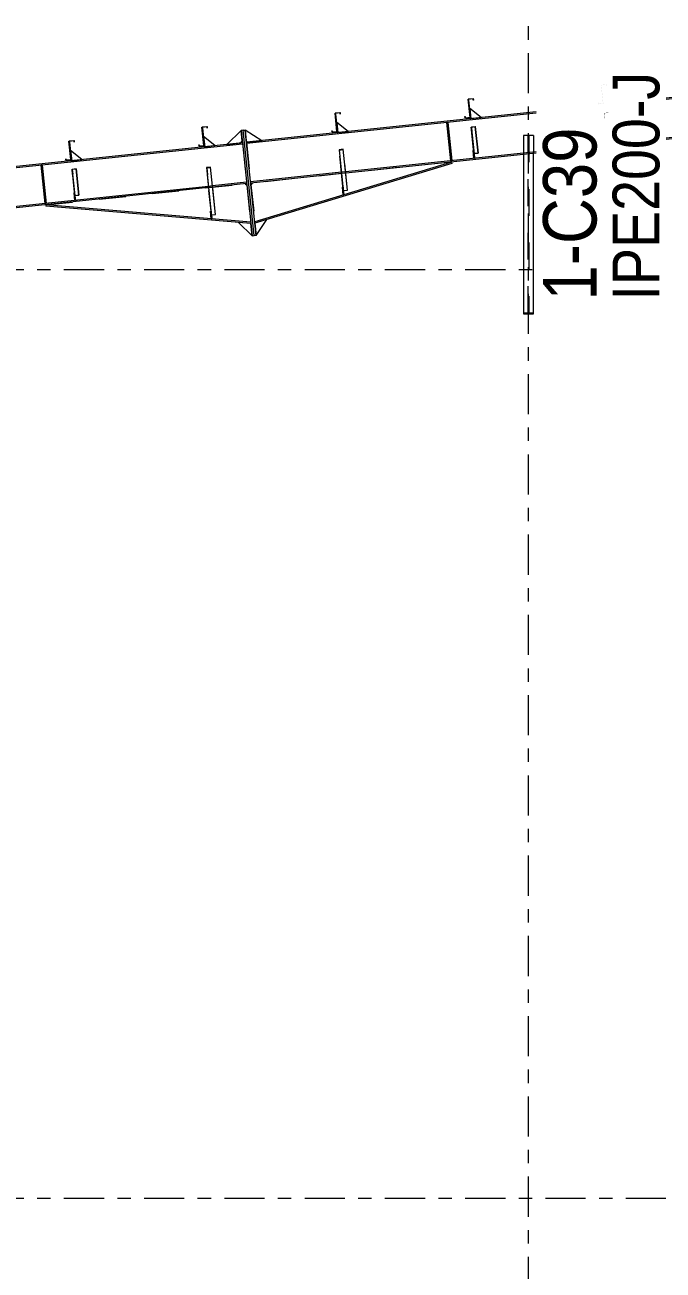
# Model space of a CAD drawing. Header units: millimetres. Extents: x -54 to 768, y -377 to 197.
# Drawn here: x 89.1 to 136.8, y 10 to 103.1 of the extents above; entities that cross this region are included whole.
import ezdxf

# ---------------------------------------------------------------- set-up
doc = ezdxf.new("R2010")
doc.units = ezdxf.units.MM
for name, pattern in [('XKITLINE00', [0]), ('XKITLINE02', [4, 2, -2]), ('XKITLINE03', [6, 3, -1, 1, -1])]:
    doc.linetypes.add(name, pattern=pattern)
for name, color, linetype, lineweight in [('Part', 2, 'Continuous', 0), ('PartMark', 7, 'Continuous', 0), ('S-grid', 1, 'Continuous', 0)]:
    doc.layers.add(name, color=color, linetype=linetype, lineweight=lineweight)
doc.styles.add('ARIAL', font='ARIAL.TTF')

# ---------------------------------------------------------------- blocks, each defined once
blk = doc.blocks.new('*A25')
at = {"layer": 'Part'}
blk.add_hatch(color=3, dxfattribs=at).paths.add_polyline_path([(132.158, 98.61), (132.54, 98.65), (132.552, 98.535), (132.538, 98.534), (132.528, 98.635), (132.173, 98.597), (132.318, 97.219), (131.936, 97.178), (131.924, 97.293), (131.937, 97.295), (131.948, 97.194), (132.303, 97.231)], flags=17)
blk = doc.blocks.new('*A50')
at = {"layer": 'Part'}
blk.add_hatch(color=3, dxfattribs=at).paths.add_polyline_path([(122.448, 95.466), (122.754, 95.499), (122.756, 95.479), (122.465, 95.449), (122.504, 95.08), (122.488, 95.079)], flags=17)
blk = doc.blocks.new('*A61')
at = {"layer": 'Part'}
blk.add_hatch(color=3, dxfattribs=at).paths.add_polyline_path([(92.378, 94.414), (92.761, 94.454), (92.773, 94.339), (92.759, 94.338), (92.748, 94.439), (92.393, 94.402), (92.539, 93.023), (92.156, 92.983), (92.144, 93.097), (92.158, 93.099), (92.169, 92.998), (92.524, 93.035)], flags=17)
blk = doc.blocks.new('*A62')
at = {"layer": 'Part'}
blk.add_hatch(color=3, dxfattribs=at).paths.add_polyline_path([(102.323, 95.463), (102.706, 95.503), (102.718, 95.388), (102.704, 95.387), (102.693, 95.488), (102.338, 95.45), (102.484, 94.072), (102.101, 94.032), (102.089, 94.146), (102.103, 94.148), (102.113, 94.047), (102.468, 94.084)], flags=17)
blk = doc.blocks.new('*A63')
at = {"layer": 'Part'}
blk.add_hatch(color=3, dxfattribs=at).paths.add_polyline_path([(112.268, 96.512), (112.65, 96.552), (112.662, 96.437), (112.649, 96.436), (112.638, 96.537), (112.283, 96.499), (112.428, 95.121), (112.046, 95.081), (112.034, 95.195), (112.048, 95.197), (112.058, 95.096), (112.413, 95.133)], flags=17)
blk = doc.blocks.new('*A64')
at = {"layer": 'Part'}
blk.add_hatch(color=3, dxfattribs=at).paths.add_polyline_path([(122.213, 97.561), (122.595, 97.601), (122.607, 97.486), (122.594, 97.485), (122.583, 97.586), (122.228, 97.548), (122.373, 96.17), (121.991, 96.13), (121.979, 96.244), (121.992, 96.246), (122.003, 96.145), (122.358, 96.182)], flags=17)
blk = doc.blocks.new('*A80')
at = {"layer": 'Part'}
blk.add_hatch(color=3, dxfattribs=at).paths.add_polyline_path([(92.613, 92.32), (92.919, 92.352), (92.921, 92.332), (92.63, 92.302), (92.669, 91.934), (92.654, 91.932)], flags=17)
blk = doc.blocks.new('*A81')
at = {"layer": 'Part'}
blk.add_hatch(color=3, dxfattribs=at).paths.add_polyline_path([(102.657, 92.432), (102.963, 92.464), (102.965, 92.438), (102.675, 92.407), (102.728, 91.906), (102.712, 91.905)], flags=17)
blk = doc.blocks.new('*A82')
at = {"layer": 'Part'}
blk.add_hatch(color=3, dxfattribs=at).paths.add_polyline_path([(112.571, 93.77), (112.877, 93.803), (112.879, 93.779), (112.589, 93.748), (112.637, 93.292), (112.622, 93.29)], flags=17)
blk = doc.blocks.new('*A83')
at = {"layer": 'Part'}
blk.add_hatch(color=3, dxfattribs=at).paths.add_polyline_path([(132.392, 96.515), (132.698, 96.548), (132.7, 96.528), (132.41, 96.498), (132.449, 96.129), (132.433, 96.128)], flags=17)
blk = doc.blocks.new('*A161')
at = {"layer": 'S-grid', "color": 1, "linetype": 'XKITLINE03', "lineweight": 0}
blk.add_line((-10, 84.808), (127.315, 84.808), dxfattribs=at)
blk = doc.blocks.new('*A162')
at = {"layer": 'S-grid', "color": 1, "linetype": 'XKITLINE03', "lineweight": 0}
blk.add_line((-10, 15.385), (761.692, 15.385), dxfattribs=at)
blk = doc.blocks.new('*A164')
at = {"layer": 'S-grid', "color": 1, "linetype": 'XKITLINE03', "lineweight": 0}
blk.add_line((-10, 84.808), (127.315, 84.808), dxfattribs=at)
blk = doc.blocks.new('*A165')
at = {"layer": 'S-grid', "color": 1, "linetype": 'XKITLINE03', "lineweight": 0}
blk.add_line((-10, 15.385), (761.885, 15.385), dxfattribs=at)
blk = doc.blocks.new('*A192')
at = {"layer": 'Part', "color": 2, "linetype": 'XKITLINE00', "lineweight": 0}
for p, q in [((172.693, 101.4), (137.015, 97.637)), ((172.703, 101.301), (137.015, 97.536)), ((172.701, 101.324), (172.703, 101.301)), ((173.005, 98.44), (137.015, 94.643)), ((173.016, 98.34), (137.015, 94.543)), ((173.005, 98.44), (173.016, 98.34)), ((127.315, 96.614), (105.646, 94.328)), ((127.315, 96.513), (105.657, 94.229)), ((127.315, 93.62), (113.055, 92.116)), ((127.315, 93.52), (113.065, 92.017)), ((112.749, 92.084), (105.959, 91.368)), ((112.759, 91.984), (105.969, 91.268))]:
    blk.add_line(p, q, dxfattribs=at)
at = {"layer": 'Part', "color": 7, "linetype": 'XKITLINE02', "lineweight": 0}
for p, q in [((172.693, 101.4), (172.701, 101.324)), ((172.703, 101.301), (173.005, 98.44)), ((105.646, 94.328), (105.969, 91.268)), ((113.055, 92.116), (112.749, 92.084)), ((113.065, 92.017), (112.759, 91.984))]:
    blk.add_line(p, q, dxfattribs=at)
blk = doc.blocks.new('*A219')
at = {"layer": 'S-grid', "color": 1, "linetype": 'XKITLINE03', "lineweight": 0}
blk.add_line((126.731, -10), (126.731, 130.192), dxfattribs=at)
blk = doc.blocks.new('*A222')
at = {"layer": 'Part', "color": 2, "linetype": 'XKITLINE00', "lineweight": 0}
for p, q in [((105.34, 94.296), (13.873, 84.648)), ((105.351, 94.196), (13.986, 84.56)), ((105.653, 91.335), (103.11, 91.067)), ((105.663, 91.236), (103.12, 90.968)), ((102.804, 91.035), (23.551, 82.676)), ((102.814, 90.936), (23.562, 82.576)), ((23.245, 82.643), (17.222, 82.008)), ((23.256, 82.544), (17.335, 81.919))]:
    blk.add_line(p, q, dxfattribs=at)
at = {"layer": 'Part', "color": 7, "linetype": 'XKITLINE02', "lineweight": 0}
for p, q in [((105.34, 94.296), (105.663, 91.236)), ((103.11, 91.067), (102.804, 91.035)), ((103.12, 90.968), (102.814, 90.936)), ((13.873, 84.648), (17.335, 81.919)), ((23.551, 82.676), (23.245, 82.643)), ((23.562, 82.576), (23.256, 82.544))]:
    blk.add_line(p, q, dxfattribs=at)
blk = doc.blocks.new('*A226')
at = {"layer": 'Part', "color": 2, "linetype": 'XKITLINE00', "lineweight": 0}
for p, q in [((122.595, 93.703), (122.633, 93.707)), ((122.655, 93.129), (122.595, 93.703)), ((122.658, 93.467), (122.694, 93.133))]:
    blk.add_line(p, q, dxfattribs=at)
at = {"layer": 'Part', "color": 7, "linetype": 'XKITLINE02', "lineweight": 0}
for p, q in [((122.633, 93.707), (122.658, 93.467)), ((122.643, 93.244), (122.682, 93.248)), ((122.694, 93.133), (122.655, 93.129))]:
    blk.add_line(p, q, dxfattribs=at)
blk = doc.blocks.new('*A227')
at = {"layer": 'Part', "color": 2, "linetype": 'XKITLINE00', "lineweight": 0}
for p, q in [((122.274, 97.474), (122.236, 97.47)), ((122.42, 96.097), (122.274, 97.474)), ((122.373, 96.17), (122.381, 96.093))]:
    blk.add_line(p, q, dxfattribs=at)
at = {"layer": 'Part', "color": 7, "linetype": 'XKITLINE02', "lineweight": 0}
for p, q in [((122.236, 97.47), (122.373, 96.17)), ((122.381, 96.093), (122.42, 96.097))]:
    blk.add_line(p, q, dxfattribs=at)
blk = doc.blocks.new('*A228')
at = {"layer": 'Part', "color": 2, "linetype": 'XKITLINE00', "lineweight": 0}
for p, q in [((122.448, 95.466), (122.754, 95.499)), ((122.488, 95.079), (122.448, 95.466)), ((122.756, 95.479), (122.465, 95.449)), ((122.465, 95.449), (122.504, 95.08)), ((122.504, 95.08), (122.488, 95.079)), ((122.488, 95.079), (122.658, 93.467)), ((122.695, 93.263), (122.504, 95.08)), ((122.754, 95.499), (122.962, 93.524)), ((122.671, 93.493), (122.962, 93.524)), ((122.68, 93.262), (122.695, 93.263))]:
    blk.add_line(p, q, dxfattribs=at)
at = {"layer": 'Part', "color": 7, "linetype": 'XKITLINE02', "lineweight": 0}
for p, q in [((122.655, 93.503), (122.961, 93.536)), ((122.658, 93.467), (122.68, 93.262))]:
    blk.add_line(p, q, dxfattribs=at)
blk = doc.blocks.new('*A231')
at = {"layer": 'Part', "color": 7, "linetype": 'XKITLINE02', "lineweight": 0}
for p, q in [((120.702, 95.816), (120.625, 95.808)), ((120.637, 95.693), (120.714, 95.701)), ((120.991, 93.069), (120.915, 93.061)), ((121.004, 92.955), (120.927, 92.947))]:
    blk.add_line(p, q, dxfattribs=at)
at = {"layer": 'Part', "color": 2, "linetype": 'XKITLINE00', "lineweight": 0}
for p, q in [((120.927, 92.947), (120.625, 95.808)), ((120.702, 95.816), (121.004, 92.955))]:
    blk.add_line(p, q, dxfattribs=at)
blk = doc.blocks.new('*A257')
at = {"layer": 'Part', "color": 2, "linetype": 'XKITLINE00', "lineweight": 0}
for p, q in [((92.378, 94.414), (92.761, 94.454)), ((92.524, 93.035), (92.378, 94.414)), ((92.748, 94.439), (92.393, 94.402)), ((92.393, 94.402), (92.539, 93.023)), ((92.759, 94.338), (92.748, 94.439)), ((92.773, 94.339), (92.759, 94.338)), ((92.761, 94.454), (92.773, 94.339)), ((92.144, 93.097), (92.158, 93.099)), ((92.156, 92.983), (92.144, 93.097)), ((92.158, 93.099), (92.169, 92.998)), ((92.539, 93.023), (92.156, 92.983)), ((92.169, 92.998), (92.524, 93.035))]:
    blk.add_line(p, q, dxfattribs=at)
blk = doc.blocks.new('*A258')
at = {"layer": 'Part', "color": 2, "linetype": 'XKITLINE00', "lineweight": 0}
for p, q in [((102.323, 95.463), (102.706, 95.503)), ((102.468, 94.084), (102.323, 95.463)), ((102.693, 95.488), (102.338, 95.45)), ((102.338, 95.45), (102.484, 94.072)), ((102.704, 95.387), (102.693, 95.488)), ((102.718, 95.388), (102.704, 95.387)), ((102.706, 95.503), (102.718, 95.388)), ((102.089, 94.146), (102.103, 94.148)), ((102.101, 94.032), (102.089, 94.146)), ((102.484, 94.072), (102.101, 94.032)), ((102.103, 94.148), (102.113, 94.047)), ((102.113, 94.047), (102.468, 94.084))]:
    blk.add_line(p, q, dxfattribs=at)
blk = doc.blocks.new('*A259')
at = {"layer": 'Part', "color": 2, "linetype": 'XKITLINE00', "lineweight": 0}
for p, q in [((112.268, 96.512), (112.65, 96.552)), ((112.413, 95.133), (112.268, 96.512)), ((112.638, 96.537), (112.283, 96.499)), ((112.283, 96.499), (112.428, 95.121)), ((112.649, 96.436), (112.638, 96.537)), ((112.662, 96.437), (112.649, 96.436)), ((112.65, 96.552), (112.662, 96.437)), ((112.034, 95.195), (112.048, 95.197)), ((112.046, 95.081), (112.034, 95.195)), ((112.428, 95.121), (112.046, 95.081)), ((112.048, 95.197), (112.058, 95.096)), ((112.058, 95.096), (112.413, 95.133))]:
    blk.add_line(p, q, dxfattribs=at)
blk = doc.blocks.new('*A260')
at = {"layer": 'Part', "color": 2, "linetype": 'XKITLINE00', "lineweight": 0}
for p, q in [((122.213, 97.561), (122.595, 97.601)), ((122.358, 96.182), (122.213, 97.561)), ((122.583, 97.586), (122.228, 97.548)), ((122.228, 97.548), (122.373, 96.17)), ((122.594, 97.485), (122.583, 97.586)), ((122.607, 97.486), (122.594, 97.485)), ((122.595, 97.601), (122.607, 97.486)), ((121.979, 96.244), (121.992, 96.246)), ((121.991, 96.13), (121.979, 96.244)), ((122.373, 96.17), (121.991, 96.13)), ((121.992, 96.246), (122.003, 96.145)), ((122.003, 96.145), (122.358, 96.182))]:
    blk.add_line(p, q, dxfattribs=at)
blk = doc.blocks.new('*A342')
at = {"layer": 'Part', "color": 7, "linetype": 'XKITLINE02', "lineweight": 0}
for p, q in [((90.656, 89.653), (105.551, 91.224)), ((105.675, 91.124), (105.978, 88.253))]:
    blk.add_line(p, q, dxfattribs=at)
at = {"layer": 'Part', "color": 2, "linetype": 'XKITLINE00', "lineweight": 0}
for p, q in [((105.551, 91.224), (105.675, 91.124)), ((90.656, 89.653), (90.648, 89.554)), ((105.978, 88.253), (90.648, 89.554)), ((105.967, 88.354), (90.656, 89.653))]:
    blk.add_line(p, q, dxfattribs=at)
blk = doc.blocks.new('*A345')
at = {"layer": 'Part', "color": 7, "linetype": 'XKITLINE02', "lineweight": 0}
for p, q in [((103, 89.174), (102.962, 89.17)), ((102.962, 89.17), (103.023, 88.596)), ((103.061, 88.6), (103, 89.174)), ((103.01, 88.711), (103.049, 88.715)), ((103.023, 88.596), (103.061, 88.6))]:
    blk.add_line(p, q, dxfattribs=at)
blk = doc.blocks.new('*A346')
at = {"layer": 'Part', "color": 7, "linetype": 'XKITLINE02', "lineweight": 0}
for p, q in [((92.799, 90.56), (92.76, 90.556)), ((92.76, 90.556), (92.821, 89.982)), ((92.859, 89.986), (92.799, 90.56)), ((92.809, 90.097), (92.847, 90.101)), ((92.821, 89.982), (92.859, 89.986))]:
    blk.add_line(p, q, dxfattribs=at)
blk = doc.blocks.new('*A347')
at = {"layer": 'Part', "color": 2, "linetype": 'XKITLINE00', "lineweight": 0}
for p, q in [((92.76, 90.556), (92.799, 90.56)), ((92.821, 89.982), (92.76, 90.556)), ((92.824, 90.32), (92.859, 89.986))]:
    blk.add_line(p, q, dxfattribs=at)
at = {"layer": 'Part', "color": 7, "linetype": 'XKITLINE02', "lineweight": 0}
for p, q in [((92.799, 90.56), (92.824, 90.32)), ((92.809, 90.097), (92.847, 90.101)), ((92.859, 89.986), (92.821, 89.982))]:
    blk.add_line(p, q, dxfattribs=at)
blk = doc.blocks.new('*A348')
at = {"layer": 'Part', "color": 2, "linetype": 'XKITLINE00', "lineweight": 0}
for p, q in [((102.962, 89.17), (103, 89.174)), ((103.022, 88.604), (102.962, 89.17)), ((103.019, 88.994), (103.061, 88.6))]:
    blk.add_line(p, q, dxfattribs=at)
at = {"layer": 'Part', "color": 7, "linetype": 'XKITLINE02', "lineweight": 0}
for p, q in [((103, 89.174), (103.019, 88.994)), ((103.01, 88.711), (103.049, 88.715)), ((103.022, 88.604), (103.023, 88.596)), ((103.061, 88.6), (103.023, 88.596))]:
    blk.add_line(p, q, dxfattribs=at)
blk = doc.blocks.new('*A350')
at = {"layer": 'Part', "color": 7, "linetype": 'XKITLINE02', "lineweight": 0}
for p, q in [((90.383, 92.618), (90.306, 92.61)), ((90.306, 92.61), (90.608, 89.749)), ((90.318, 92.495), (90.395, 92.503)), ((90.684, 89.757), (90.383, 92.618)), ((90.596, 89.863), (90.672, 89.871)), ((90.608, 89.749), (90.684, 89.757))]:
    blk.add_line(p, q, dxfattribs=at)
blk = doc.blocks.new('*A354')
at = {"layer": 'Part', "color": 7, "linetype": 'XKITLINE02', "lineweight": 0}
for p, q in [((90.383, 92.618), (90.306, 92.61)), ((90.318, 92.495), (90.395, 92.503)), ((90.672, 89.871), (90.596, 89.863)), ((90.684, 89.757), (90.608, 89.749))]:
    blk.add_line(p, q, dxfattribs=at)
at = {"layer": 'Part', "color": 2, "linetype": 'XKITLINE00', "lineweight": 0}
for p, q in [((90.608, 89.749), (90.306, 92.61)), ((90.383, 92.618), (90.684, 89.757))]:
    blk.add_line(p, q, dxfattribs=at)
blk = doc.blocks.new('*A355')
at = {"layer": 'Part', "color": 7, "linetype": 'XKITLINE02', "lineweight": 0}
for p, q in [((103.048, 88.723), (102.657, 92.432)), ((103.063, 88.725), (102.675, 92.407)), ((103.336, 88.924), (102.963, 92.464)), ((103.029, 88.901), (103.335, 88.933)), ((103.045, 88.893), (103.336, 88.924)), ((103.048, 88.723), (103.063, 88.725))]:
    blk.add_line(p, q, dxfattribs=at)
blk = doc.blocks.new('*A356')
at = {"layer": 'Part', "color": 7, "linetype": 'XKITLINE02', "lineweight": 0}
for p, q in [((92.846, 90.115), (92.613, 92.32)), ((92.861, 90.117), (92.63, 92.302)), ((93.127, 90.377), (92.919, 92.352)), ((92.82, 90.357), (93.126, 90.389)), ((92.837, 90.346), (93.127, 90.377)), ((92.846, 90.115), (92.861, 90.117))]:
    blk.add_line(p, q, dxfattribs=at)
blk = doc.blocks.new('*A357')
at = {"layer": 'Part', "color": 2, "linetype": 'XKITLINE00', "lineweight": 0}
for p, q in [((92.44, 94.328), (92.402, 94.323)), ((92.585, 92.951), (92.44, 94.328)), ((92.539, 93.023), (92.547, 92.947))]:
    blk.add_line(p, q, dxfattribs=at)
at = {"layer": 'Part', "color": 7, "linetype": 'XKITLINE02', "lineweight": 0}
for p, q in [((92.402, 94.323), (92.539, 93.023)), ((92.547, 92.947), (92.585, 92.951))]:
    blk.add_line(p, q, dxfattribs=at)
blk = doc.blocks.new('*A358')
at = {"layer": 'Part', "color": 2, "linetype": 'XKITLINE00', "lineweight": 0}
blk.add_line((93.35, 93.031), (92.504, 93.716), dxfattribs=at)
at = {"layer": 'Part', "color": 7, "linetype": 'XKITLINE02', "lineweight": 0}
for p, q in [((92.504, 93.716), (92.585, 92.951)), ((92.585, 92.951), (93.35, 93.031))]:
    blk.add_line(p, q, dxfattribs=at)
blk = doc.blocks.new('*A359')
at = {"layer": 'Part', "color": 2, "linetype": 'XKITLINE00', "lineweight": 0}
for p, q in [((105.244, 95.214), (104.193, 94.175)), ((105.226, 94.284), (105.328, 94.411))]:
    blk.add_line(p, q, dxfattribs=at)
at = {"layer": 'Part', "color": 7, "linetype": 'XKITLINE02', "lineweight": 0}
for p, q in [((105.328, 94.411), (105.244, 95.214)), ((104.193, 94.175), (105.226, 94.284))]:
    blk.add_line(p, q, dxfattribs=at)
blk = doc.blocks.new('*A360')
at = {"layer": 'Part', "color": 2, "linetype": 'XKITLINE00', "lineweight": 0}
for p, q in [((92.613, 92.32), (92.919, 92.352)), ((92.654, 91.932), (92.613, 92.32)), ((92.921, 92.332), (92.63, 92.302)), ((92.63, 92.302), (92.669, 91.934)), ((92.919, 92.352), (93.127, 90.377)), ((92.669, 91.934), (92.654, 91.932)), ((92.654, 91.932), (92.824, 90.32)), ((92.861, 90.117), (92.669, 91.934)), ((92.837, 90.346), (93.127, 90.377)), ((92.846, 90.115), (92.861, 90.117))]:
    blk.add_line(p, q, dxfattribs=at)
at = {"layer": 'Part', "color": 7, "linetype": 'XKITLINE02', "lineweight": 0}
for p, q in [((92.82, 90.357), (93.126, 90.389)), ((92.824, 90.32), (92.846, 90.115))]:
    blk.add_line(p, q, dxfattribs=at)
blk = doc.blocks.new('*A361')
at = {"layer": 'Part', "color": 2, "linetype": 'XKITLINE00', "lineweight": 0}
blk.add_line((103.295, 94.08), (102.449, 94.764), dxfattribs=at)
at = {"layer": 'Part', "color": 7, "linetype": 'XKITLINE02', "lineweight": 0}
for p, q in [((102.449, 94.764), (102.53, 93.999)), ((102.53, 93.999), (103.295, 94.08))]:
    blk.add_line(p, q, dxfattribs=at)
blk = doc.blocks.new('*A362')
at = {"layer": 'Part', "color": 2, "linetype": 'XKITLINE00', "lineweight": 0}
for p, q in [((102.385, 95.376), (102.346, 95.372)), ((102.53, 93.999), (102.385, 95.376)), ((102.484, 94.072), (102.492, 93.995))]:
    blk.add_line(p, q, dxfattribs=at)
at = {"layer": 'Part', "color": 7, "linetype": 'XKITLINE02', "lineweight": 0}
for p, q in [((102.346, 95.372), (102.484, 94.072)), ((102.492, 93.995), (102.53, 93.999))]:
    blk.add_line(p, q, dxfattribs=at)
blk = doc.blocks.new('*A363')
at = {"layer": 'Part', "color": 2, "linetype": 'XKITLINE00', "lineweight": 0}
for p, q in [((102.963, 92.464), (102.657, 92.432)), ((102.657, 92.432), (103.019, 88.994)), ((102.675, 92.407), (102.965, 92.438)), ((102.675, 92.407), (102.728, 91.906)), ((103.336, 88.924), (102.963, 92.464)), ((102.728, 91.906), (102.712, 91.905)), ((103.063, 88.725), (102.728, 91.906)), ((103.045, 88.893), (103.336, 88.924)), ((103.048, 88.723), (103.063, 88.725))]:
    blk.add_line(p, q, dxfattribs=at)
at = {"layer": 'Part', "color": 7, "linetype": 'XKITLINE02', "lineweight": 0}
for p, q in [((103.019, 88.994), (103.048, 88.723)), ((103.029, 88.901), (103.335, 88.933))]:
    blk.add_line(p, q, dxfattribs=at)
blk = doc.blocks.new('*A364')
at = {"layer": 'Part', "color": 7, "linetype": 'XKITLINE02', "lineweight": 0}
for p, q in [((120.976, 92.851), (106.081, 91.28)), ((105.981, 91.157), (106.284, 88.285))]:
    blk.add_line(p, q, dxfattribs=at)
at = {"layer": 'Part', "color": 2, "linetype": 'XKITLINE00', "lineweight": 0}
for p, q in [((120.976, 92.851), (106.273, 88.386)), ((121.005, 92.755), (106.284, 88.285)), ((120.976, 92.851), (121.005, 92.755)), ((106.081, 91.28), (105.981, 91.157))]:
    blk.add_line(p, q, dxfattribs=at)
blk = doc.blocks.new('*A365')
at = {"layer": 'Part', "color": 7, "linetype": 'XKITLINE02', "lineweight": 0}
for p, q in [((107.167, 88.553), (106.284, 88.285)), ((106.284, 88.285), (106.381, 87.367))]:
    blk.add_line(p, q, dxfattribs=at)
at = {"layer": 'Part', "color": 2, "linetype": 'XKITLINE00', "lineweight": 0}
blk.add_line((106.381, 87.367), (107.167, 88.553), dxfattribs=at)
blk = doc.blocks.new('*A366')
at = {"layer": 'Part', "color": 2, "linetype": 'XKITLINE00', "lineweight": 0}
blk.add_line((105.058, 88.331), (106.075, 87.335), dxfattribs=at)
at = {"layer": 'Part', "color": 7, "linetype": 'XKITLINE02', "lineweight": 0}
for p, q in [((105.978, 88.253), (105.058, 88.331)), ((106.075, 87.335), (105.978, 88.253))]:
    blk.add_line(p, q, dxfattribs=at)
blk = doc.blocks.new('*A367')
at = {"layer": 'Part', "color": 7, "linetype": 'XKITLINE02', "lineweight": 0}
for p, q in [((127.115, 94.831), (126.346, 94.831)), ((126.346, 94.831), (126.346, 93.418)), ((126.709, 81.565), (126.709, 94.831)), ((126.752, 94.831), (126.752, 81.565)), ((127.115, 94.831), (127.115, 93.499)), ((126.346, 81.565), (126.709, 81.565)), ((126.752, 81.565), (127.115, 81.565))]:
    blk.add_line(p, q, dxfattribs=at)
at = {"layer": 'Part', "color": 2, "linetype": 'XKITLINE00', "lineweight": 0}
for p, q in [((126.346, 93.418), (126.346, 81.5)), ((127.115, 81.5), (127.115, 93.499)), ((126.346, 81.5), (127.115, 81.5))]:
    blk.add_line(p, q, dxfattribs=at)
blk = doc.blocks.new('*A368')
at = {"layer": 'Part', "color": 7, "linetype": 'XKITLINE02', "lineweight": 0}
for p, q in [((126.709, 81.938), (126.709, 81.565)), ((126.752, 81.565), (126.752, 81.938)), ((126.709, 81.565), (126.346, 81.565)), ((126.346, 81.565), (126.346, 81.5)), ((127.115, 81.565), (126.752, 81.565)), ((127.115, 81.5), (127.115, 81.565))]:
    blk.add_line(p, q, dxfattribs=at)
at = {"layer": 'Part', "color": 2, "linetype": 'XKITLINE00', "lineweight": 0}
blk.add_line((126.346, 81.5), (127.115, 81.5), dxfattribs=at)
blk = doc.blocks.new('*A369')
at = {"layer": 'Part', "color": 7, "linetype": 'XKITLINE02', "lineweight": 0}
for p, q in [((112.913, 90.529), (112.571, 93.77)), ((112.928, 90.53), (112.589, 93.748)), ((113.199, 90.746), (112.877, 93.803)), ((112.892, 90.724), (113.198, 90.756)), ((112.909, 90.716), (113.199, 90.746)), ((112.913, 90.529), (112.928, 90.53))]:
    blk.add_line(p, q, dxfattribs=at)
blk = doc.blocks.new('*A370')
at = {"layer": 'Part', "color": 7, "linetype": 'XKITLINE02', "lineweight": 0}
for p, q in [((112.865, 90.98), (112.827, 90.976)), ((112.827, 90.976), (112.888, 90.402)), ((112.926, 90.406), (112.865, 90.98)), ((112.875, 90.517), (112.914, 90.521)), ((112.888, 90.402), (112.926, 90.406))]:
    blk.add_line(p, q, dxfattribs=at)
blk = doc.blocks.new('*A371')
at = {"layer": 'Part', "color": 2, "linetype": 'XKITLINE00', "lineweight": 0}
for p, q in [((105.397, 95.23), (105.244, 95.214)), ((105.244, 95.214), (106.075, 87.335)), ((106.228, 87.351), (105.397, 95.23)), ((106.075, 87.335), (106.228, 87.351))]:
    blk.add_line(p, q, dxfattribs=at)
blk = doc.blocks.new('*A372')
at = {"layer": 'Part', "color": 2, "linetype": 'XKITLINE00', "lineweight": 0}
for p, q in [((105.397, 95.23), (105.55, 95.246)), ((106.228, 87.351), (105.397, 95.23)), ((106.381, 87.367), (105.55, 95.246)), ((106.381, 87.367), (106.228, 87.351))]:
    blk.add_line(p, q, dxfattribs=at)
blk = doc.blocks.new('*A373')
at = {"layer": 'Part', "color": 2, "linetype": 'XKITLINE00', "lineweight": 0}
for p, q in [((106.794, 94.449), (105.55, 95.246)), ((105.634, 94.443), (105.761, 94.34))]:
    blk.add_line(p, q, dxfattribs=at)
at = {"layer": 'Part', "color": 7, "linetype": 'XKITLINE02', "lineweight": 0}
for p, q in [((105.55, 95.246), (105.634, 94.443)), ((105.761, 94.34), (106.794, 94.449))]:
    blk.add_line(p, q, dxfattribs=at)
blk = doc.blocks.new('*A374')
at = {"layer": 'Part', "color": 2, "linetype": 'XKITLINE00', "lineweight": 0}
blk.add_line((113.24, 95.129), (112.394, 95.813), dxfattribs=at)
at = {"layer": 'Part', "color": 7, "linetype": 'XKITLINE02', "lineweight": 0}
for p, q in [((112.394, 95.813), (112.475, 95.048)), ((112.475, 95.048), (113.24, 95.129))]:
    blk.add_line(p, q, dxfattribs=at)
blk = doc.blocks.new('*A375')
at = {"layer": 'Part', "color": 2, "linetype": 'XKITLINE00', "lineweight": 0}
for p, q in [((112.827, 90.976), (112.865, 90.98)), ((112.888, 90.402), (112.827, 90.976)), ((112.886, 90.783), (112.926, 90.406)), ((112.926, 90.406), (112.888, 90.402))]:
    blk.add_line(p, q, dxfattribs=at)
at = {"layer": 'Part', "color": 7, "linetype": 'XKITLINE02', "lineweight": 0}
for p, q in [((112.865, 90.98), (112.886, 90.783)), ((112.875, 90.517), (112.914, 90.521))]:
    blk.add_line(p, q, dxfattribs=at)
blk = doc.blocks.new('*A376')
at = {"layer": 'Part', "color": 2, "linetype": 'XKITLINE00', "lineweight": 0}
for p, q in [((112.33, 96.425), (112.291, 96.421)), ((112.475, 95.048), (112.33, 96.425)), ((112.428, 95.121), (112.437, 95.044))]:
    blk.add_line(p, q, dxfattribs=at)
at = {"layer": 'Part', "color": 7, "linetype": 'XKITLINE02', "lineweight": 0}
for p, q in [((112.291, 96.421), (112.428, 95.121)), ((112.437, 95.044), (112.475, 95.048))]:
    blk.add_line(p, q, dxfattribs=at)
blk = doc.blocks.new('*A377')
at = {"layer": 'Part', "color": 2, "linetype": 'XKITLINE00', "lineweight": 0}
for p, q in [((112.877, 93.803), (112.571, 93.77)), ((112.571, 93.77), (112.886, 90.783)), ((112.589, 93.748), (112.879, 93.779)), ((112.589, 93.748), (112.637, 93.292)), ((112.637, 93.292), (112.622, 93.29)), ((112.928, 90.53), (112.637, 93.292)), ((113.199, 90.746), (112.877, 93.803)), ((112.909, 90.716), (113.199, 90.746)), ((112.913, 90.529), (112.928, 90.53))]:
    blk.add_line(p, q, dxfattribs=at)
at = {"layer": 'Part', "color": 7, "linetype": 'XKITLINE02', "lineweight": 0}
for p, q in [((112.886, 90.783), (112.913, 90.529)), ((112.892, 90.724), (113.198, 90.756))]:
    blk.add_line(p, q, dxfattribs=at)
blk = doc.blocks.new('*A378')
at = {"layer": 'Part', "color": 7, "linetype": 'XKITLINE02', "lineweight": 0}
for p, q in [((122.68, 93.262), (122.448, 95.466)), ((122.695, 93.263), (122.465, 95.449)), ((122.962, 93.524), (122.754, 95.499)), ((122.655, 93.503), (122.961, 93.536)), ((122.671, 93.493), (122.962, 93.524)), ((122.68, 93.262), (122.695, 93.263))]:
    blk.add_line(p, q, dxfattribs=at)
blk = doc.blocks.new('*A379')
at = {"layer": 'Part', "color": 7, "linetype": 'XKITLINE02', "lineweight": 0}
for p, q in [((122.633, 93.707), (122.595, 93.703)), ((122.595, 93.703), (122.655, 93.129)), ((122.694, 93.133), (122.633, 93.707)), ((122.643, 93.244), (122.682, 93.248)), ((122.655, 93.129), (122.694, 93.133))]:
    blk.add_line(p, q, dxfattribs=at)
blk = doc.blocks.new('*A382')
at = {"layer": 'Part', "color": 7, "linetype": 'XKITLINE02', "lineweight": 0}
for p, q in [((120.702, 95.816), (120.625, 95.808)), ((120.625, 95.808), (120.927, 92.947)), ((120.637, 95.693), (120.714, 95.701)), ((121.004, 92.955), (120.702, 95.816)), ((120.915, 93.061), (120.991, 93.069)), ((120.927, 92.947), (121.004, 92.955))]:
    blk.add_line(p, q, dxfattribs=at)
blk = doc.blocks.new('*A385')
at = {"layer": 'Part', "color": 2, "linetype": 'XKITLINE00', "lineweight": 0}
blk.add_line((123.185, 96.178), (122.339, 96.862), dxfattribs=at)
at = {"layer": 'Part', "color": 7, "linetype": 'XKITLINE02', "lineweight": 0}
for p, q in [((122.339, 96.862), (122.42, 96.097)), ((122.42, 96.097), (123.185, 96.178))]:
    blk.add_line(p, q, dxfattribs=at)
blk = doc.blocks.new('*A908')
at = {"layer": 'PartMark', "color": 7, "style": 'ARIAL', "width": 0.85}
blk.add_text('IPE200-J', height=3.5, rotation=90.00021, dxfattribs=at).set_placement((136.515, 82.5))
at = {"layer": 'PartMark', "color": 3, "style": 'ARIAL', "width": 0.85}
blk.add_text('1-C39', height=4, rotation=90.00021, dxfattribs=at).set_placement((131.815, 82.5))

msp = doc.modelspace()

# ---------------------------------------------------------------- block references
at = {"lineweight": 0}
for name in ['*A219', '*A192', '*A908', '*A25', '*A64', '*A260', '*A227', '*A385', '*A63', '*A259', '*A376', '*A83', '*A62', '*A258', '*A362', '*A359', '*A371', '*A372', '*A373', '*A374', '*A231', '*A382', '*A50', '*A228', '*A378', '*A222', '*A61', '*A257', '*A357', '*A361', '*A367', '*A358', '*A82', '*A369', '*A377', '*A226', '*A379', '*A350', '*A354', '*A80', '*A356', '*A360', '*A81', '*A355', '*A363', '*A364', '*A342', '*A346', '*A347', '*A370', '*A375', '*A345', '*A348', '*A365', '*A366', '*A161', '*A164', '*A368', '*A162', '*A165']:
    msp.add_blockref(name, (0, 0), dxfattribs=at)

doc.saveas('drawing.dxf')
